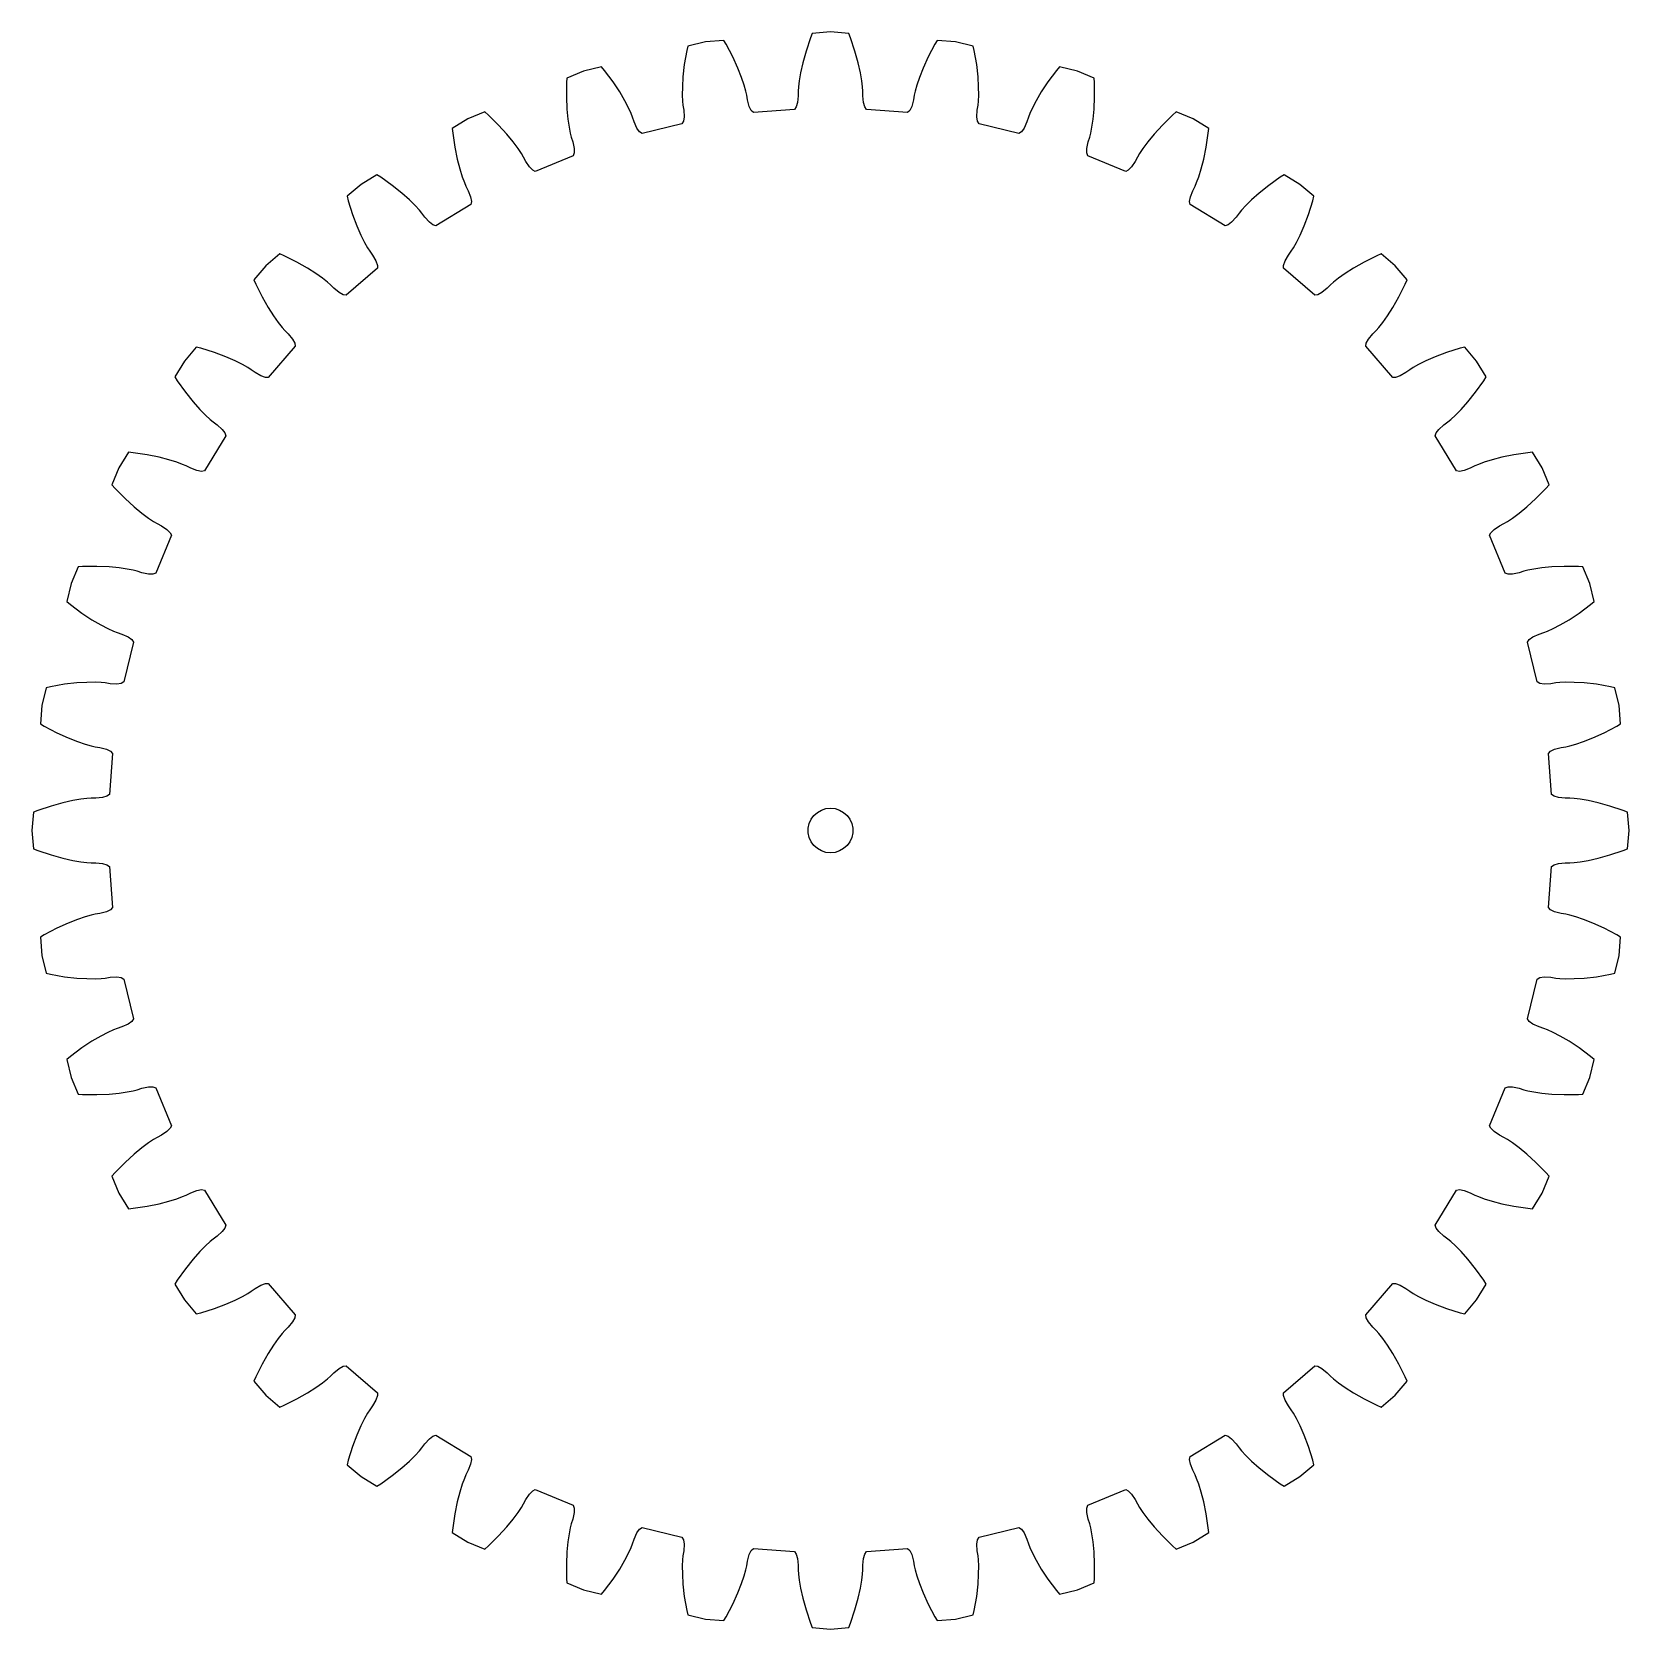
# Model space of a CAD drawing. Header units: metres. Extents: x -53 to 53, y -53 to 53.
import ezdxf

# ---------------------------------------------------------------- set-up
doc = ezdxf.new("R2010")
doc.units = ezdxf.units.M

msp = doc.modelspace()

# ---------------------------------------------------------------- linework, layer by layer
for p, q in [((0, 53.48), (-1.22, 53.38)), ((1.22, 53.38), (0, 53.48)), ((-9.56, 52.53), (-9.63, 52.23)), ((-8.37, 52.82), (-9.56, 52.53)), ((-7.14, 52.91), (-8.37, 52.82)), ((-6.98, 52.65), (-7.14, 52.91)), ((-6.54, 51.8), (-6.98, 52.65)), ((-1.34, 53.09), (-1.64, 52.19)), ((-1.22, 53.38), (-1.34, 53.09)), ((1.34, 53.09), (1.22, 53.38)), ((1.64, 52.19), (1.34, 53.09)), ((6.98, 52.65), (6.54, 51.8)), ((7.14, 52.91), (6.98, 52.65)), ((8.37, 52.82), (7.14, 52.91)), ((9.56, 52.53), (8.37, 52.82)), ((9.63, 52.23), (9.56, 52.53)), ((-9.63, 52.23), (-9.79, 51.29)), ((-6.2, 51.06), (-6.54, 51.8)), ((-1.86, 51.4), (-2.01, 50.74)), ((-1.64, 52.19), (-1.86, 51.4)), ((1.86, 51.4), (1.64, 52.19)), ((2.01, 50.74), (1.86, 51.4)), ((6.54, 51.8), (6.2, 51.06)), ((9.79, 51.29), (9.63, 52.23)), ((-17.66, 50.39), (-17.68, 50.08)), ((-16.53, 50.86), (-17.66, 50.39)), ((-15.33, 51.15), (-16.53, 50.86)), ((-15.13, 50.9), (-15.33, 51.15)), ((-14.56, 50.14), (-15.13, 50.9)), ((-9.88, 50.48), (-9.92, 49.8)), ((-9.79, 51.29), (-9.88, 50.48)), ((-5.95, 50.43), (-6.2, 51.06)), ((-5.78, 49.91), (-5.95, 50.43)), ((-2.01, 50.74), (-2.1, 50.2)), ((2.1, 50.2), (2.01, 50.74)), ((5.95, 50.43), (5.78, 49.91)), ((6.2, 51.06), (5.95, 50.43)), ((9.88, 50.48), (9.79, 51.29)), ((9.92, 49.8), (9.88, 50.48)), ((15.13, 50.9), (14.56, 50.14)), ((15.33, 51.15), (15.13, 50.9)), ((16.53, 50.86), (15.33, 51.15)), ((17.66, 50.39), (16.53, 50.86)), ((17.68, 50.08), (17.66, 50.39)), ((-17.68, 50.08), (-17.69, 49.13)), ((-14.11, 49.46), (-14.56, 50.14)), ((-13.77, 48.87), (-14.11, 49.46)), ((-9.92, 49.8), (-9.93, 49.25)), ((-9.93, 49.25), (-9.91, 48.84)), ((-5.67, 49.52), (-5.78, 49.91)), ((-5.61, 49.25), (-5.67, 49.52)), ((-5.55, 48.92), (-5.61, 49.25)), ((-2.16, 49.52), (-2.17, 49.19)), ((-2.15, 49.79), (-2.16, 49.52)), ((-2.1, 50.2), (-2.15, 49.79)), ((2.15, 49.79), (2.1, 50.2)), ((2.16, 49.52), (2.15, 49.79)), ((2.17, 49.19), (2.16, 49.52)), ((5.61, 49.25), (5.55, 48.92)), ((5.67, 49.52), (5.61, 49.25)), ((5.78, 49.91), (5.67, 49.52)), ((9.91, 48.84), (9.93, 49.25)), ((9.93, 49.25), (9.92, 49.8)), ((14.11, 49.46), (13.77, 48.87)), ((14.56, 50.14), (14.11, 49.46)), ((17.69, 49.13), (17.68, 50.08)), ((-17.69, 49.13), (-17.65, 48.31)), ((-17.65, 48.31), (-17.59, 47.63)), ((-13.52, 48.39), (-13.77, 48.87)), ((-13.35, 48.02), (-13.52, 48.39)), ((-9.91, 48.84), (-9.88, 48.57)), ((-9.88, 48.57), (-9.83, 48.24)), ((-9.83, 48.24), (-9.81, 47.8)), ((-5.44, 48.49), (-5.55, 48.92)), ((-5.31, 48.21), (-5.44, 48.49)), ((-5.16, 48.08), (-5.31, 48.21)), ((-2.42, 48.29), (-5.16, 48.08)), ((-2.3, 48.45), (-2.42, 48.29)), ((-2.21, 48.75), (-2.3, 48.45)), ((-2.17, 49.19), (-2.21, 48.75)), ((2.21, 48.75), (2.17, 49.19)), ((2.3, 48.45), (2.21, 48.75)), ((2.42, 48.29), (2.3, 48.45)), ((5.16, 48.08), (2.42, 48.29)), ((5.31, 48.21), (5.16, 48.08)), ((5.44, 48.49), (5.31, 48.21)), ((5.55, 48.92), (5.44, 48.49)), ((9.81, 47.8), (9.83, 48.24)), ((9.83, 48.24), (9.88, 48.57)), ((9.88, 48.57), (9.91, 48.84)), ((13.52, 48.39), (13.35, 48.02)), ((13.77, 48.87), (13.52, 48.39)), ((17.59, 47.63), (17.65, 48.31)), ((17.65, 48.31), (17.69, 49.13)), ((-24.28, 47.65), (-25.33, 47.01)), ((-23.14, 48.12), (-24.28, 47.65)), ((-22.91, 47.91), (-23.14, 48.12)), ((-22.23, 47.24), (-22.91, 47.91)), ((-21.68, 46.64), (-22.23, 47.24)), ((-17.59, 47.63), (-17.51, 47.09)), ((-17.51, 47.09), (-17.43, 46.69)), ((-13.25, 47.76), (-13.35, 48.02)), ((-13.14, 47.45), (-13.25, 47.76)), ((-12.96, 47.04), (-13.14, 47.45)), ((-9.95, 47.32), (-12.62, 46.68)), ((-9.85, 47.49), (-9.95, 47.32)), ((-9.81, 47.8), (-9.85, 47.49)), ((9.85, 47.49), (9.81, 47.8)), ((9.95, 47.32), (9.85, 47.49)), ((12.62, 46.68), (9.95, 47.32)), ((13.14, 47.45), (12.96, 47.04)), ((13.25, 47.76), (13.14, 47.45)), ((13.35, 48.02), (13.25, 47.76)), ((17.43, 46.69), (17.51, 47.09)), ((17.51, 47.09), (17.59, 47.63)), ((22.23, 47.24), (21.68, 46.64)), ((22.91, 47.91), (22.23, 47.24)), ((23.14, 48.12), (22.91, 47.91)), ((24.28, 47.65), (23.14, 48.12)), ((25.33, 47.01), (24.28, 47.65)), ((-25.33, 47.01), (-25.3, 46.69)), ((-25.3, 46.69), (-25.16, 45.75)), ((-21.24, 46.12), (-21.68, 46.64)), ((-20.92, 45.68), (-21.24, 46.12)), ((-17.43, 46.69), (-17.36, 46.43)), ((-17.36, 46.43), (-17.26, 46.11)), ((-17.26, 46.11), (-17.17, 45.68)), ((-12.78, 46.79), (-12.96, 47.04)), ((-12.62, 46.68), (-12.78, 46.79)), ((12.78, 46.79), (12.62, 46.68)), ((12.96, 47.04), (12.78, 46.79)), ((17.17, 45.68), (17.26, 46.11)), ((17.26, 46.11), (17.36, 46.43)), ((17.36, 46.43), (17.43, 46.69)), ((21.24, 46.12), (20.92, 45.68)), ((21.68, 46.64), (21.24, 46.12)), ((25.16, 45.75), (25.3, 46.69)), ((25.3, 46.69), (25.33, 47.01)), ((-25.16, 45.75), (-24.99, 44.95)), ((-24.99, 44.95), (-24.82, 44.3)), ((-20.69, 45.34), (-20.92, 45.68)), ((-20.55, 45.1), (-20.69, 45.34)), ((-20.4, 44.81), (-20.55, 45.1)), ((-17.23, 45.18), (-19.77, 44.13)), ((-17.16, 45.37), (-17.23, 45.18)), ((-17.17, 45.68), (-17.16, 45.37)), ((17.16, 45.37), (17.17, 45.68)), ((17.23, 45.18), (17.16, 45.37)), ((19.77, 44.13), (17.23, 45.18)), ((20.55, 45.1), (20.4, 44.81)), ((20.69, 45.34), (20.55, 45.1)), ((20.92, 45.68), (20.69, 45.34)), ((24.82, 44.3), (24.99, 44.95)), ((24.99, 44.95), (25.16, 45.75)), ((-30.38, 43.9), (-31.43, 43.26)), ((-30.12, 43.74), (-30.38, 43.9)), ((-24.82, 44.3), (-24.66, 43.78)), ((-20.16, 44.44), (-20.4, 44.81)), ((-19.94, 44.21), (-20.16, 44.44)), ((-19.77, 44.13), (-19.94, 44.21)), ((19.94, 44.21), (19.77, 44.13)), ((20.16, 44.44), (19.94, 44.21)), ((20.4, 44.81), (20.16, 44.44)), ((24.66, 43.78), (24.82, 44.3)), ((30.38, 43.9), (30.12, 43.74)), ((31.43, 43.26), (30.38, 43.9)), ((-31.43, 43.26), (-32.37, 42.47)), ((-29.35, 43.19), (-30.12, 43.74)), ((-28.71, 42.68), (-29.35, 43.19)), ((-24.66, 43.78), (-24.52, 43.39)), ((-24.52, 43.39), (-24.41, 43.14)), ((-24.41, 43.14), (-24.26, 42.84)), ((-24.26, 42.84), (-24.1, 42.43)), ((24.1, 42.43), (24.26, 42.84)), ((24.26, 42.84), (24.41, 43.14)), ((24.41, 43.14), (24.52, 43.39)), ((24.52, 43.39), (24.66, 43.78)), ((29.35, 43.19), (28.71, 42.68)), ((30.12, 43.74), (29.35, 43.19)), ((32.37, 42.47), (31.43, 43.26)), ((-32.37, 42.47), (-32.29, 42.16)), ((-32.29, 42.16), (-32, 41.26)), ((-28.2, 42.23), (-28.71, 42.68)), ((-27.81, 41.85), (-28.2, 42.23)), ((-27.53, 41.55), (-27.81, 41.85)), ((-24.08, 41.93), (-26.43, 40.49)), ((-24.1, 42.43), (-24.04, 42.12)), ((-24.04, 42.12), (-24.08, 41.93)), ((24.04, 42.12), (24.1, 42.43)), ((24.08, 41.93), (24.04, 42.12)), ((26.43, 40.49), (24.08, 41.93)), ((27.81, 41.85), (27.53, 41.55)), ((28.2, 42.23), (27.81, 41.85)), ((28.71, 42.68), (28.2, 42.23)), ((32, 41.26), (32.29, 42.16)), ((32.29, 42.16), (32.37, 42.47)), ((-32, 41.26), (-31.72, 40.49)), ((-27.36, 41.33), (-27.53, 41.55)), ((-27.16, 41.07), (-27.36, 41.33)), ((-26.86, 40.74), (-27.16, 41.07)), ((-26.62, 40.55), (-26.86, 40.74)), ((26.86, 40.74), (26.62, 40.55)), ((27.16, 41.07), (26.86, 40.74)), ((27.36, 41.33), (27.16, 41.07)), ((27.53, 41.55), (27.36, 41.33)), ((31.72, 40.49), (32, 41.26)), ((-31.72, 40.49), (-31.45, 39.87)), ((-31.45, 39.87), (-31.21, 39.38)), ((-26.43, 40.49), (-26.62, 40.55)), ((26.62, 40.55), (26.43, 40.49)), ((31.21, 39.38), (31.45, 39.87)), ((31.45, 39.87), (31.72, 40.49)), ((-36.88, 38.61), (-37.81, 37.81)), ((-36.59, 38.49), (-36.88, 38.61)), ((-31.21, 39.38), (-31, 39.02)), ((-31, 39.02), (-30.86, 38.79)), ((-30.86, 38.79), (-30.66, 38.52)), ((-30.66, 38.52), (-30.44, 38.14)), ((30.44, 38.14), (30.66, 38.52)), ((30.66, 38.52), (30.86, 38.79)), ((30.86, 38.79), (31, 39.02)), ((31, 39.02), (31.21, 39.38)), ((36.88, 38.61), (36.59, 38.49)), ((37.81, 37.81), (36.88, 38.61)), ((-37.81, 37.81), (-38.61, 36.88)), ((-35.74, 38.06), (-36.59, 38.49)), ((-35.03, 37.66), (-35.74, 38.06)), ((-34.46, 37.3), (-35.03, 37.66)), ((-30.34, 37.65), (-32.44, 35.86)), ((-30.44, 38.14), (-30.34, 37.84)), ((-30.34, 37.84), (-30.34, 37.65)), ((30.34, 37.84), (30.44, 38.14)), ((30.34, 37.65), (30.34, 37.84)), ((32.44, 35.86), (30.34, 37.65)), ((35.03, 37.66), (34.46, 37.3)), ((35.74, 38.06), (35.03, 37.66)), ((36.59, 38.49), (35.74, 38.06)), ((38.61, 36.88), (37.81, 37.81)), ((-38.61, 36.88), (-38.49, 36.59)), ((-38.49, 36.59), (-38.06, 35.74)), ((-34.01, 36.98), (-34.46, 37.3)), ((-33.69, 36.73), (-34.01, 36.98)), ((-33.49, 36.55), (-33.69, 36.73)), ((-33.25, 36.31), (-33.49, 36.55)), ((33.49, 36.55), (33.25, 36.31)), ((33.69, 36.73), (33.49, 36.55)), ((34.01, 36.98), (33.69, 36.73)), ((34.46, 37.3), (34.01, 36.98)), ((38.06, 35.74), (38.49, 36.59)), ((38.49, 36.59), (38.61, 36.88)), ((-38.06, 35.74), (-37.66, 35.03)), ((-32.91, 36.03), (-33.25, 36.31)), ((-32.63, 35.88), (-32.91, 36.03)), ((-32.44, 35.86), (-32.63, 35.88)), ((32.63, 35.88), (32.44, 35.86)), ((32.91, 36.03), (32.63, 35.88)), ((33.25, 36.31), (32.91, 36.03)), ((37.66, 35.03), (38.06, 35.74)), ((-37.66, 35.03), (-37.3, 34.46)), ((-37.3, 34.46), (-36.98, 34.01)), ((36.98, 34.01), (37.3, 34.46)), ((37.3, 34.46), (37.66, 35.03)), ((-36.98, 34.01), (-36.73, 33.69)), ((-36.73, 33.69), (-36.55, 33.49)), ((-36.55, 33.49), (-36.31, 33.25)), ((-36.31, 33.25), (-36.03, 32.91)), ((36.03, 32.91), (36.31, 33.25)), ((36.31, 33.25), (36.55, 33.49)), ((36.55, 33.49), (36.73, 33.69)), ((36.73, 33.69), (36.98, 34.01)), ((-42.47, 32.37), (-43.26, 31.43)), ((-42.16, 32.29), (-42.47, 32.37)), ((-41.26, 32), (-42.16, 32.29)), ((-35.86, 32.44), (-37.65, 30.34)), ((-36.03, 32.91), (-35.88, 32.63)), ((-35.88, 32.63), (-35.86, 32.44)), ((35.86, 32.44), (35.88, 32.63)), ((37.65, 30.34), (35.86, 32.44)), ((35.88, 32.63), (36.03, 32.91)), ((42.16, 32.29), (41.26, 32)), ((42.47, 32.37), (42.16, 32.29)), ((43.26, 31.43), (42.47, 32.37)), ((-43.26, 31.43), (-43.9, 30.38)), ((-40.49, 31.72), (-41.26, 32)), ((-39.87, 31.45), (-40.49, 31.72)), ((-39.38, 31.21), (-39.87, 31.45)), ((-39.02, 31), (-39.38, 31.21)), ((39.38, 31.21), (39.02, 31)), ((39.87, 31.45), (39.38, 31.21)), ((40.49, 31.72), (39.87, 31.45)), ((41.26, 32), (40.49, 31.72)), ((43.9, 30.38), (43.26, 31.43)), ((-43.9, 30.38), (-43.74, 30.12)), ((-43.74, 30.12), (-43.19, 29.35)), ((-38.79, 30.86), (-39.02, 31)), ((-38.52, 30.66), (-38.79, 30.86)), ((-38.14, 30.44), (-38.52, 30.66)), ((-37.84, 30.34), (-38.14, 30.44)), ((-37.65, 30.34), (-37.84, 30.34)), ((37.84, 30.34), (37.65, 30.34)), ((38.14, 30.44), (37.84, 30.34)), ((38.52, 30.66), (38.14, 30.44)), ((38.79, 30.86), (38.52, 30.66)), ((39.02, 31), (38.79, 30.86)), ((43.19, 29.35), (43.74, 30.12)), ((43.74, 30.12), (43.9, 30.38)), ((-43.19, 29.35), (-42.68, 28.71)), ((42.68, 28.71), (43.19, 29.35)), ((-42.68, 28.71), (-42.23, 28.2)), ((-42.23, 28.2), (-41.85, 27.81)), ((-41.85, 27.81), (-41.55, 27.53)), ((41.55, 27.53), (41.85, 27.81)), ((41.85, 27.81), (42.23, 28.2)), ((42.23, 28.2), (42.68, 28.71)), ((-41.55, 27.53), (-41.33, 27.36)), ((-41.33, 27.36), (-41.07, 27.16)), ((-41.07, 27.16), (-40.74, 26.86)), ((-40.74, 26.86), (-40.55, 26.62)), ((40.55, 26.62), (40.74, 26.86)), ((40.74, 26.86), (41.07, 27.16)), ((41.07, 27.16), (41.33, 27.36)), ((41.33, 27.36), (41.55, 27.53)), ((-40.49, 26.43), (-41.93, 24.08)), ((-40.55, 26.62), (-40.49, 26.43)), ((40.49, 26.43), (40.55, 26.62)), ((41.93, 24.08), (40.49, 26.43)), ((-47.01, 25.33), (-47.65, 24.28)), ((-46.69, 25.3), (-47.01, 25.33)), ((-45.75, 25.16), (-46.69, 25.3)), ((-44.95, 24.99), (-45.75, 25.16)), ((-44.3, 24.82), (-44.95, 24.99)), ((-43.78, 24.66), (-44.3, 24.82)), ((-43.39, 24.52), (-43.78, 24.66)), ((43.78, 24.66), (43.39, 24.52)), ((44.3, 24.82), (43.78, 24.66)), ((44.95, 24.99), (44.3, 24.82)), ((45.75, 25.16), (44.95, 24.99)), ((46.69, 25.3), (45.75, 25.16)), ((47.01, 25.33), (46.69, 25.3)), ((47.65, 24.28), (47.01, 25.33)), ((-47.65, 24.28), (-48.12, 23.14)), ((-43.14, 24.41), (-43.39, 24.52)), ((-42.84, 24.26), (-43.14, 24.41)), ((-42.43, 24.1), (-42.84, 24.26)), ((-42.12, 24.04), (-42.43, 24.1)), ((-41.93, 24.08), (-42.12, 24.04)), ((42.12, 24.04), (41.93, 24.08)), ((42.43, 24.1), (42.12, 24.04)), ((42.84, 24.26), (42.43, 24.1)), ((43.14, 24.41), (42.84, 24.26)), ((43.39, 24.52), (43.14, 24.41)), ((48.12, 23.14), (47.65, 24.28)), ((-48.12, 23.14), (-47.91, 22.91)), ((-47.91, 22.91), (-47.24, 22.23)), ((47.24, 22.23), (47.91, 22.91)), ((47.91, 22.91), (48.12, 23.14)), ((-47.24, 22.23), (-46.64, 21.68)), ((-46.64, 21.68), (-46.12, 21.24)), ((46.12, 21.24), (46.64, 21.68)), ((46.64, 21.68), (47.24, 22.23)), ((-46.12, 21.24), (-45.68, 20.92)), ((-45.68, 20.92), (-45.34, 20.69)), ((-45.34, 20.69), (-45.1, 20.55)), ((-45.1, 20.55), (-44.81, 20.4)), ((-44.81, 20.4), (-44.44, 20.16)), ((44.44, 20.16), (44.81, 20.4)), ((44.81, 20.4), (45.1, 20.55)), ((45.1, 20.55), (45.34, 20.69)), ((45.34, 20.69), (45.68, 20.92)), ((45.68, 20.92), (46.12, 21.24)), ((-44.13, 19.77), (-45.18, 17.23)), ((-44.44, 20.16), (-44.21, 19.94)), ((-44.21, 19.94), (-44.13, 19.77)), ((44.13, 19.77), (44.21, 19.94)), ((45.18, 17.23), (44.13, 19.77)), ((44.21, 19.94), (44.44, 20.16)), ((-50.39, 17.66), (-50.86, 16.53)), ((-50.08, 17.68), (-50.39, 17.66)), ((-49.13, 17.69), (-50.08, 17.68)), ((-48.31, 17.65), (-49.13, 17.69)), ((-47.63, 17.59), (-48.31, 17.65)), ((-47.09, 17.51), (-47.63, 17.59)), ((-46.69, 17.43), (-47.09, 17.51)), ((-46.43, 17.36), (-46.69, 17.43)), ((-46.11, 17.26), (-46.43, 17.36)), ((-45.68, 17.17), (-46.11, 17.26)), ((-45.37, 17.16), (-45.68, 17.17)), ((-45.18, 17.23), (-45.37, 17.16)), ((45.37, 17.16), (45.18, 17.23)), ((45.68, 17.17), (45.37, 17.16)), ((46.11, 17.26), (45.68, 17.17)), ((46.43, 17.36), (46.11, 17.26)), ((46.69, 17.43), (46.43, 17.36)), ((47.09, 17.51), (46.69, 17.43)), ((47.63, 17.59), (47.09, 17.51)), ((48.31, 17.65), (47.63, 17.59)), ((49.13, 17.69), (48.31, 17.65)), ((50.08, 17.68), (49.13, 17.69)), ((50.39, 17.66), (50.08, 17.68)), ((50.86, 16.53), (50.39, 17.66)), ((-50.86, 16.53), (-51.15, 15.33)), ((51.15, 15.33), (50.86, 16.53)), ((-51.15, 15.33), (-50.9, 15.13)), ((-50.9, 15.13), (-50.14, 14.56)), ((50.14, 14.56), (50.9, 15.13)), ((50.9, 15.13), (51.15, 15.33)), ((-50.14, 14.56), (-49.46, 14.11)), ((-49.46, 14.11), (-48.87, 13.77)), ((48.87, 13.77), (49.46, 14.11)), ((49.46, 14.11), (50.14, 14.56)), ((-48.87, 13.77), (-48.39, 13.52)), ((-48.39, 13.52), (-48.02, 13.35)), ((-48.02, 13.35), (-47.76, 13.25)), ((-47.76, 13.25), (-47.45, 13.14)), ((-47.45, 13.14), (-47.04, 12.96)), ((-47.04, 12.96), (-46.79, 12.78)), ((46.79, 12.78), (47.04, 12.96)), ((47.04, 12.96), (47.45, 13.14)), ((47.45, 13.14), (47.76, 13.25)), ((47.76, 13.25), (48.02, 13.35)), ((48.02, 13.35), (48.39, 13.52)), ((48.39, 13.52), (48.87, 13.77)), ((-46.68, 12.62), (-47.32, 9.95)), ((-46.79, 12.78), (-46.68, 12.62)), ((46.68, 12.62), (46.79, 12.78)), ((47.32, 9.95), (46.68, 12.62)), ((-52.23, 9.63), (-52.53, 9.56)), ((-51.29, 9.79), (-52.23, 9.63)), ((-50.48, 9.88), (-51.29, 9.79)), ((-49.8, 9.92), (-50.48, 9.88)), ((-49.25, 9.93), (-49.8, 9.92)), ((-48.84, 9.91), (-49.25, 9.93)), ((-48.57, 9.88), (-48.84, 9.91)), ((-48.24, 9.83), (-48.57, 9.88)), ((-47.8, 9.81), (-48.24, 9.83)), ((-47.49, 9.85), (-47.8, 9.81)), ((-47.32, 9.95), (-47.49, 9.85)), ((47.49, 9.85), (47.32, 9.95)), ((47.8, 9.81), (47.49, 9.85)), ((48.24, 9.83), (47.8, 9.81)), ((48.57, 9.88), (48.24, 9.83)), ((48.84, 9.91), (48.57, 9.88)), ((49.25, 9.93), (48.84, 9.91)), ((49.8, 9.92), (49.25, 9.93)), ((50.48, 9.88), (49.8, 9.92)), ((51.29, 9.79), (50.48, 9.88)), ((52.23, 9.63), (51.29, 9.79)), ((52.53, 9.56), (52.23, 9.63)), ((-52.53, 9.56), (-52.82, 8.37)), ((52.82, 8.37), (52.53, 9.56)), ((-52.82, 8.37), (-52.91, 7.14)), ((52.91, 7.14), (52.82, 8.37)), ((-52.91, 7.14), (-52.65, 6.98)), ((-52.65, 6.98), (-51.8, 6.54)), ((-51.8, 6.54), (-51.06, 6.2)), ((51.06, 6.2), (51.8, 6.54)), ((51.8, 6.54), (52.65, 6.98)), ((52.65, 6.98), (52.91, 7.14)), ((-51.06, 6.2), (-50.43, 5.95)), ((-50.43, 5.95), (-49.91, 5.78)), ((-49.91, 5.78), (-49.52, 5.67)), ((-49.52, 5.67), (-49.25, 5.61)), ((-49.25, 5.61), (-48.92, 5.55)), ((-48.92, 5.55), (-48.49, 5.44)), ((-48.49, 5.44), (-48.21, 5.31)), ((48.21, 5.31), (48.49, 5.44)), ((48.49, 5.44), (48.92, 5.55)), ((48.92, 5.55), (49.25, 5.61)), ((49.25, 5.61), (49.52, 5.67)), ((49.52, 5.67), (49.91, 5.78)), ((49.91, 5.78), (50.43, 5.95)), ((50.43, 5.95), (51.06, 6.2)), ((-48.08, 5.16), (-48.29, 2.42)), ((-48.21, 5.31), (-48.08, 5.16)), ((48.08, 5.16), (48.21, 5.31)), ((48.29, 2.42), (48.08, 5.16)), ((-49.79, 2.15), (-50.2, 2.1)), ((-49.52, 2.16), (-49.79, 2.15)), ((-49.19, 2.17), (-49.52, 2.16)), ((-48.75, 2.21), (-49.19, 2.17)), ((-48.45, 2.3), (-48.75, 2.21)), ((-48.29, 2.42), (-48.45, 2.3)), ((48.45, 2.3), (48.29, 2.42)), ((48.75, 2.21), (48.45, 2.3)), ((49.19, 2.17), (48.75, 2.21)), ((49.52, 2.16), (49.19, 2.17)), ((49.79, 2.15), (49.52, 2.16)), ((50.2, 2.1), (49.79, 2.15)), ((-53.38, 1.22), (-53.48, 0)), ((-53.09, 1.34), (-53.38, 1.22)), ((-52.19, 1.64), (-53.09, 1.34)), ((-51.4, 1.86), (-52.19, 1.64)), ((-50.74, 2.01), (-51.4, 1.86)), ((-50.2, 2.1), (-50.74, 2.01)), ((-1.11, 1), (-0.88, 1.21)), ((-0.88, 1.21), (-0.61, 1.37)), ((-0.61, 1.37), (-0.31, 1.47)), ((-0.31, 1.47), (0, 1.5)), ((0, 1.5), (0.31, 1.47)), ((0.31, 1.47), (0.61, 1.37)), ((0.61, 1.37), (0.88, 1.21)), ((0.88, 1.21), (1.11, 1)), ((50.74, 2.01), (50.2, 2.1)), ((51.4, 1.86), (50.74, 2.01)), ((52.19, 1.64), (51.4, 1.86)), ((53.09, 1.34), (52.19, 1.64)), ((53.38, 1.22), (53.09, 1.34)), ((53.48, 0), (53.38, 1.22)), ((-1.49, 0.16), (-1.43, 0.46)), ((-1.49, -0.16), (-1.49, 0.16)), ((-1.43, 0.46), (-1.3, 0.75)), ((-1.3, 0.75), (-1.11, 1)), ((1.11, 1), (1.3, 0.75)), ((1.3, 0.75), (1.43, 0.46)), ((1.43, 0.46), (1.49, 0.16)), ((1.49, 0.16), (1.49, -0.16)), ((53.38, -1.22), (53.48, 0)), ((-53.48, 0), (-53.38, -1.22)), ((-1.43, -0.46), (-1.49, -0.16)), ((-1.3, -0.75), (-1.43, -0.46)), ((-1.11, -1), (-1.3, -0.75)), ((-0.88, -1.21), (-1.11, -1)), ((1.11, -1), (0.88, -1.21)), ((1.3, -0.75), (1.11, -1)), ((1.43, -0.46), (1.3, -0.75)), ((1.49, -0.16), (1.43, -0.46)), ((-53.38, -1.22), (-53.09, -1.34)), ((-53.09, -1.34), (-52.19, -1.64)), ((-52.19, -1.64), (-51.4, -1.86)), ((-51.4, -1.86), (-50.74, -2.01)), ((-50.74, -2.01), (-50.2, -2.1)), ((-50.2, -2.1), (-49.79, -2.15)), ((-0.61, -1.37), (-0.88, -1.21)), ((-0.31, -1.47), (-0.61, -1.37)), ((0, -1.5), (-0.31, -1.47)), ((0.31, -1.47), (0, -1.5)), ((0.61, -1.37), (0.31, -1.47)), ((0.88, -1.21), (0.61, -1.37)), ((49.79, -2.15), (50.2, -2.1)), ((50.2, -2.1), (50.74, -2.01)), ((50.74, -2.01), (51.4, -1.86)), ((51.4, -1.86), (52.19, -1.64)), ((52.19, -1.64), (53.09, -1.34)), ((53.09, -1.34), (53.38, -1.22)), ((-49.79, -2.15), (-49.52, -2.16)), ((-49.52, -2.16), (-49.19, -2.17)), ((-49.19, -2.17), (-48.75, -2.21)), ((-48.75, -2.21), (-48.45, -2.3)), ((-48.45, -2.3), (-48.29, -2.42)), ((-48.29, -2.42), (-48.08, -5.16)), ((48.08, -5.16), (48.29, -2.42)), ((48.29, -2.42), (48.45, -2.3)), ((48.45, -2.3), (48.75, -2.21)), ((48.75, -2.21), (49.19, -2.17)), ((49.19, -2.17), (49.52, -2.16)), ((49.52, -2.16), (49.79, -2.15)), ((-48.21, -5.31), (-48.49, -5.44)), ((-48.08, -5.16), (-48.21, -5.31)), ((48.21, -5.31), (48.08, -5.16)), ((48.49, -5.44), (48.21, -5.31)), ((-51.06, -6.2), (-51.8, -6.54)), ((-50.43, -5.95), (-51.06, -6.2)), ((-49.91, -5.78), (-50.43, -5.95)), ((-49.52, -5.67), (-49.91, -5.78)), ((-49.25, -5.61), (-49.52, -5.67)), ((-48.92, -5.55), (-49.25, -5.61)), ((-48.49, -5.44), (-48.92, -5.55)), ((48.92, -5.55), (48.49, -5.44)), ((49.25, -5.61), (48.92, -5.55)), ((49.52, -5.67), (49.25, -5.61)), ((49.91, -5.78), (49.52, -5.67)), ((50.43, -5.95), (49.91, -5.78)), ((51.06, -6.2), (50.43, -5.95)), ((51.8, -6.54), (51.06, -6.2)), ((-52.65, -6.98), (-52.91, -7.14)), ((-52.91, -7.14), (-52.82, -8.37)), ((-51.8, -6.54), (-52.65, -6.98)), ((52.65, -6.98), (51.8, -6.54)), ((52.91, -7.14), (52.65, -6.98)), ((52.82, -8.37), (52.91, -7.14)), ((-52.82, -8.37), (-52.53, -9.56)), ((52.53, -9.56), (52.82, -8.37)), ((-52.53, -9.56), (-52.23, -9.63)), ((52.23, -9.63), (52.53, -9.56)), ((-52.23, -9.63), (-51.29, -9.79)), ((-51.29, -9.79), (-50.48, -9.88)), ((-50.48, -9.88), (-49.8, -9.92)), ((-49.8, -9.92), (-49.25, -9.93)), ((-49.25, -9.93), (-48.84, -9.91)), ((-48.84, -9.91), (-48.57, -9.88)), ((-48.57, -9.88), (-48.24, -9.83)), ((-48.24, -9.83), (-47.8, -9.81)), ((-47.8, -9.81), (-47.49, -9.85)), ((-47.49, -9.85), (-47.32, -9.95)), ((-47.32, -9.95), (-46.68, -12.62)), ((46.68, -12.62), (47.32, -9.95)), ((47.32, -9.95), (47.49, -9.85)), ((47.49, -9.85), (47.8, -9.81)), ((47.8, -9.81), (48.24, -9.83)), ((48.24, -9.83), (48.57, -9.88)), ((48.57, -9.88), (48.84, -9.91)), ((48.84, -9.91), (49.25, -9.93)), ((49.25, -9.93), (49.8, -9.92)), ((49.8, -9.92), (50.48, -9.88)), ((50.48, -9.88), (51.29, -9.79)), ((51.29, -9.79), (52.23, -9.63)), ((-46.79, -12.78), (-47.04, -12.96)), ((-46.68, -12.62), (-46.79, -12.78)), ((46.79, -12.78), (46.68, -12.62)), ((47.04, -12.96), (46.79, -12.78)), ((-48.87, -13.77), (-49.46, -14.11)), ((-48.39, -13.52), (-48.87, -13.77)), ((-48.02, -13.35), (-48.39, -13.52)), ((-47.76, -13.25), (-48.02, -13.35)), ((-47.45, -13.14), (-47.76, -13.25)), ((-47.04, -12.96), (-47.45, -13.14)), ((47.45, -13.14), (47.04, -12.96)), ((47.76, -13.25), (47.45, -13.14)), ((48.02, -13.35), (47.76, -13.25)), ((48.39, -13.52), (48.02, -13.35)), ((48.87, -13.77), (48.39, -13.52)), ((49.46, -14.11), (48.87, -13.77)), ((-50.14, -14.56), (-50.9, -15.13)), ((-49.46, -14.11), (-50.14, -14.56)), ((50.14, -14.56), (49.46, -14.11)), ((50.9, -15.13), (50.14, -14.56)), ((-50.9, -15.13), (-51.15, -15.33)), ((-51.15, -15.33), (-50.86, -16.53)), ((50.86, -16.53), (51.15, -15.33)), ((51.15, -15.33), (50.9, -15.13)), ((-50.86, -16.53), (-50.39, -17.66)), ((50.39, -17.66), (50.86, -16.53)), ((-50.39, -17.66), (-50.08, -17.68)), ((-50.08, -17.68), (-49.13, -17.69)), ((-49.13, -17.69), (-48.31, -17.65)), ((-48.31, -17.65), (-47.63, -17.59)), ((-47.63, -17.59), (-47.09, -17.51)), ((-47.09, -17.51), (-46.69, -17.43)), ((-46.69, -17.43), (-46.43, -17.36)), ((-46.43, -17.36), (-46.11, -17.26)), ((-46.11, -17.26), (-45.68, -17.17)), ((-45.68, -17.17), (-45.37, -17.16)), ((-45.37, -17.16), (-45.18, -17.23)), ((-45.18, -17.23), (-44.13, -19.77)), ((44.13, -19.77), (45.18, -17.23)), ((45.18, -17.23), (45.37, -17.16)), ((45.37, -17.16), (45.68, -17.17)), ((45.68, -17.17), (46.11, -17.26)), ((46.11, -17.26), (46.43, -17.36)), ((46.43, -17.36), (46.69, -17.43)), ((46.69, -17.43), (47.09, -17.51)), ((47.09, -17.51), (47.63, -17.59)), ((47.63, -17.59), (48.31, -17.65)), ((48.31, -17.65), (49.13, -17.69)), ((49.13, -17.69), (50.08, -17.68)), ((50.08, -17.68), (50.39, -17.66)), ((-44.44, -20.16), (-44.81, -20.4)), ((-44.21, -19.94), (-44.44, -20.16)), ((-44.13, -19.77), (-44.21, -19.94)), ((44.21, -19.94), (44.13, -19.77)), ((44.44, -20.16), (44.21, -19.94)), ((44.81, -20.4), (44.44, -20.16)), ((-46.12, -21.24), (-46.64, -21.68)), ((-45.68, -20.92), (-46.12, -21.24)), ((-45.34, -20.69), (-45.68, -20.92)), ((-45.1, -20.55), (-45.34, -20.69)), ((-44.81, -20.4), (-45.1, -20.55)), ((45.1, -20.55), (44.81, -20.4)), ((45.34, -20.69), (45.1, -20.55)), ((45.68, -20.92), (45.34, -20.69)), ((46.12, -21.24), (45.68, -20.92)), ((46.64, -21.68), (46.12, -21.24)), ((-47.24, -22.23), (-47.91, -22.91)), ((-46.64, -21.68), (-47.24, -22.23)), ((47.24, -22.23), (46.64, -21.68)), ((47.91, -22.91), (47.24, -22.23)), ((-47.91, -22.91), (-48.12, -23.14)), ((-48.12, -23.14), (-47.65, -24.28)), ((47.65, -24.28), (48.12, -23.14)), ((48.12, -23.14), (47.91, -22.91)), ((-47.65, -24.28), (-47.01, -25.33)), ((-43.78, -24.66), (-43.39, -24.52)), ((-43.39, -24.52), (-43.14, -24.41)), ((-43.14, -24.41), (-42.84, -24.26)), ((-42.84, -24.26), (-42.43, -24.1)), ((-42.43, -24.1), (-42.12, -24.04)), ((-42.12, -24.04), (-41.93, -24.08)), ((-41.93, -24.08), (-40.49, -26.43)), ((40.49, -26.43), (41.93, -24.08)), ((41.93, -24.08), (42.12, -24.04)), ((42.12, -24.04), (42.43, -24.1)), ((42.43, -24.1), (42.84, -24.26)), ((42.84, -24.26), (43.14, -24.41)), ((43.14, -24.41), (43.39, -24.52)), ((43.39, -24.52), (43.78, -24.66)), ((47.01, -25.33), (47.65, -24.28)), ((-47.01, -25.33), (-46.69, -25.3)), ((-46.69, -25.3), (-45.75, -25.16)), ((-45.75, -25.16), (-44.95, -24.99)), ((-44.95, -24.99), (-44.3, -24.82)), ((-44.3, -24.82), (-43.78, -24.66)), ((43.78, -24.66), (44.3, -24.82)), ((44.3, -24.82), (44.95, -24.99)), ((44.95, -24.99), (45.75, -25.16)), ((45.75, -25.16), (46.69, -25.3)), ((46.69, -25.3), (47.01, -25.33)), ((-40.55, -26.62), (-40.74, -26.86)), ((-40.49, -26.43), (-40.55, -26.62)), ((40.55, -26.62), (40.49, -26.43)), ((40.74, -26.86), (40.55, -26.62)), ((-41.55, -27.53), (-41.85, -27.81)), ((-41.33, -27.36), (-41.55, -27.53)), ((-41.07, -27.16), (-41.33, -27.36)), ((-40.74, -26.86), (-41.07, -27.16)), ((41.07, -27.16), (40.74, -26.86)), ((41.33, -27.36), (41.07, -27.16)), ((41.55, -27.53), (41.33, -27.36)), ((41.85, -27.81), (41.55, -27.53)), ((-42.68, -28.71), (-43.19, -29.35)), ((-42.23, -28.2), (-42.68, -28.71)), ((-41.85, -27.81), (-42.23, -28.2)), ((42.23, -28.2), (41.85, -27.81)), ((42.68, -28.71), (42.23, -28.2)), ((43.19, -29.35), (42.68, -28.71)), ((-43.19, -29.35), (-43.74, -30.12)), ((43.74, -30.12), (43.19, -29.35)), ((-43.74, -30.12), (-43.9, -30.38)), ((-43.9, -30.38), (-43.26, -31.43)), ((-39.38, -31.21), (-39.02, -31)), ((-39.02, -31), (-38.79, -30.86)), ((-38.79, -30.86), (-38.52, -30.66)), ((-38.52, -30.66), (-38.14, -30.44)), ((-38.14, -30.44), (-37.84, -30.34)), ((-37.84, -30.34), (-37.65, -30.34)), ((-37.65, -30.34), (-35.86, -32.44)), ((35.86, -32.44), (37.65, -30.34)), ((37.65, -30.34), (37.84, -30.34)), ((37.84, -30.34), (38.14, -30.44)), ((38.14, -30.44), (38.52, -30.66)), ((38.52, -30.66), (38.79, -30.86)), ((38.79, -30.86), (39.02, -31)), ((39.02, -31), (39.38, -31.21)), ((43.26, -31.43), (43.9, -30.38)), ((43.9, -30.38), (43.74, -30.12)), ((-43.26, -31.43), (-42.47, -32.37)), ((-42.16, -32.29), (-41.26, -32)), ((-41.26, -32), (-40.49, -31.72)), ((-40.49, -31.72), (-39.87, -31.45)), ((-39.87, -31.45), (-39.38, -31.21)), ((39.38, -31.21), (39.87, -31.45)), ((39.87, -31.45), (40.49, -31.72)), ((40.49, -31.72), (41.26, -32)), ((41.26, -32), (42.16, -32.29)), ((42.47, -32.37), (43.26, -31.43)), ((-42.47, -32.37), (-42.16, -32.29)), ((-36.03, -32.91), (-36.31, -33.25)), ((-35.88, -32.63), (-36.03, -32.91)), ((-35.86, -32.44), (-35.88, -32.63)), ((35.88, -32.63), (35.86, -32.44)), ((36.03, -32.91), (35.88, -32.63)), ((36.31, -33.25), (36.03, -32.91)), ((42.16, -32.29), (42.47, -32.37)), ((-36.98, -34.01), (-37.3, -34.46)), ((-36.73, -33.69), (-36.98, -34.01)), ((-36.55, -33.49), (-36.73, -33.69)), ((-36.31, -33.25), (-36.55, -33.49)), ((36.55, -33.49), (36.31, -33.25)), ((36.73, -33.69), (36.55, -33.49)), ((36.98, -34.01), (36.73, -33.69)), ((37.3, -34.46), (36.98, -34.01)), ((-37.66, -35.03), (-38.06, -35.74)), ((-37.3, -34.46), (-37.66, -35.03)), ((37.66, -35.03), (37.3, -34.46)), ((38.06, -35.74), (37.66, -35.03)), ((-38.06, -35.74), (-38.49, -36.59)), ((-33.49, -36.55), (-33.25, -36.31)), ((-33.25, -36.31), (-32.91, -36.03)), ((-32.91, -36.03), (-32.63, -35.88)), ((-32.63, -35.88), (-32.44, -35.86)), ((-32.44, -35.86), (-30.34, -37.65)), ((30.34, -37.65), (32.44, -35.86)), ((32.44, -35.86), (32.63, -35.88)), ((32.63, -35.88), (32.91, -36.03)), ((32.91, -36.03), (33.25, -36.31)), ((33.25, -36.31), (33.49, -36.55)), ((38.49, -36.59), (38.06, -35.74)), ((-38.49, -36.59), (-38.61, -36.88)), ((-38.61, -36.88), (-37.81, -37.81)), ((-35.03, -37.66), (-34.46, -37.3)), ((-34.46, -37.3), (-34.01, -36.98)), ((-34.01, -36.98), (-33.69, -36.73)), ((-33.69, -36.73), (-33.49, -36.55)), ((33.49, -36.55), (33.69, -36.73)), ((33.69, -36.73), (34.01, -36.98)), ((34.01, -36.98), (34.46, -37.3)), ((34.46, -37.3), (35.03, -37.66)), ((37.81, -37.81), (38.61, -36.88)), ((38.61, -36.88), (38.49, -36.59)), ((-37.81, -37.81), (-36.88, -38.61)), ((-36.88, -38.61), (-36.59, -38.49)), ((-36.59, -38.49), (-35.74, -38.06)), ((-35.74, -38.06), (-35.03, -37.66)), ((-30.44, -38.14), (-30.66, -38.52)), ((-30.34, -37.84), (-30.44, -38.14)), ((-30.34, -37.65), (-30.34, -37.84)), ((30.34, -37.84), (30.34, -37.65)), ((30.44, -38.14), (30.34, -37.84)), ((30.66, -38.52), (30.44, -38.14)), ((35.03, -37.66), (35.74, -38.06)), ((35.74, -38.06), (36.59, -38.49)), ((36.59, -38.49), (36.88, -38.61)), ((36.88, -38.61), (37.81, -37.81)), ((-31.21, -39.38), (-31.45, -39.87)), ((-31, -39.02), (-31.21, -39.38)), ((-30.86, -38.79), (-31, -39.02)), ((-30.66, -38.52), (-30.86, -38.79)), ((30.86, -38.79), (30.66, -38.52)), ((31, -39.02), (30.86, -38.79)), ((31.21, -39.38), (31, -39.02)), ((31.45, -39.87), (31.21, -39.38)), ((-31.72, -40.49), (-32, -41.26)), ((-31.45, -39.87), (-31.72, -40.49)), ((-26.86, -40.74), (-26.62, -40.55)), ((-26.62, -40.55), (-26.43, -40.49)), ((-26.43, -40.49), (-24.08, -41.93)), ((24.08, -41.93), (26.43, -40.49)), ((26.43, -40.49), (26.62, -40.55)), ((26.62, -40.55), (26.86, -40.74)), ((31.72, -40.49), (31.45, -39.87)), ((32, -41.26), (31.72, -40.49)), ((-32, -41.26), (-32.29, -42.16)), ((-27.81, -41.85), (-27.53, -41.55)), ((-27.53, -41.55), (-27.36, -41.33)), ((-27.36, -41.33), (-27.16, -41.07)), ((-27.16, -41.07), (-26.86, -40.74)), ((26.86, -40.74), (27.16, -41.07)), ((27.16, -41.07), (27.36, -41.33)), ((27.36, -41.33), (27.53, -41.55)), ((27.53, -41.55), (27.81, -41.85)), ((32.29, -42.16), (32, -41.26)), ((-32.29, -42.16), (-32.37, -42.47)), ((-32.37, -42.47), (-31.43, -43.26)), ((-29.35, -43.19), (-28.71, -42.68)), ((-28.71, -42.68), (-28.2, -42.23)), ((-28.2, -42.23), (-27.81, -41.85)), ((-24.1, -42.43), (-24.26, -42.84)), ((-24.04, -42.12), (-24.1, -42.43)), ((-24.08, -41.93), (-24.04, -42.12)), ((24.04, -42.12), (24.08, -41.93)), ((24.1, -42.43), (24.04, -42.12)), ((24.26, -42.84), (24.1, -42.43)), ((27.81, -41.85), (28.2, -42.23)), ((28.2, -42.23), (28.71, -42.68)), ((28.71, -42.68), (29.35, -43.19)), ((31.43, -43.26), (32.37, -42.47)), ((32.37, -42.47), (32.29, -42.16)), ((-31.43, -43.26), (-30.38, -43.9)), ((-30.38, -43.9), (-30.12, -43.74)), ((-30.12, -43.74), (-29.35, -43.19)), ((-24.66, -43.78), (-24.82, -44.3)), ((-24.52, -43.39), (-24.66, -43.78)), ((-24.41, -43.14), (-24.52, -43.39)), ((-24.26, -42.84), (-24.41, -43.14)), ((24.41, -43.14), (24.26, -42.84)), ((24.52, -43.39), (24.41, -43.14)), ((24.66, -43.78), (24.52, -43.39)), ((24.82, -44.3), (24.66, -43.78)), ((29.35, -43.19), (30.12, -43.74)), ((30.12, -43.74), (30.38, -43.9)), ((30.38, -43.9), (31.43, -43.26)), ((-24.82, -44.3), (-24.99, -44.95)), ((-20.55, -45.1), (-20.4, -44.81)), ((-20.4, -44.81), (-20.16, -44.44)), ((-20.16, -44.44), (-19.94, -44.21)), ((-19.94, -44.21), (-19.77, -44.13)), ((-19.77, -44.13), (-17.23, -45.18)), ((17.23, -45.18), (19.77, -44.13)), ((19.77, -44.13), (19.94, -44.21)), ((19.94, -44.21), (20.16, -44.44)), ((20.16, -44.44), (20.4, -44.81)), ((20.4, -44.81), (20.55, -45.1)), ((24.99, -44.95), (24.82, -44.3)), ((-25.16, -45.75), (-25.3, -46.69)), ((-24.99, -44.95), (-25.16, -45.75)), ((-21.24, -46.12), (-20.92, -45.68)), ((-20.92, -45.68), (-20.69, -45.34)), ((-20.69, -45.34), (-20.55, -45.1)), ((-17.17, -45.68), (-17.26, -46.11)), ((-17.23, -45.18), (-17.16, -45.37)), ((-17.16, -45.37), (-17.17, -45.68)), ((17.16, -45.37), (17.23, -45.18)), ((17.17, -45.68), (17.16, -45.37)), ((17.26, -46.11), (17.17, -45.68)), ((20.55, -45.1), (20.69, -45.34)), ((20.69, -45.34), (20.92, -45.68)), ((20.92, -45.68), (21.24, -46.12)), ((25.16, -45.75), (24.99, -44.95)), ((25.3, -46.69), (25.16, -45.75)), ((-25.3, -46.69), (-25.33, -47.01)), ((-25.33, -47.01), (-24.28, -47.65)), ((-22.23, -47.24), (-21.68, -46.64)), ((-21.68, -46.64), (-21.24, -46.12)), ((-17.43, -46.69), (-17.51, -47.09)), ((-17.36, -46.43), (-17.43, -46.69)), ((-17.26, -46.11), (-17.36, -46.43)), ((-13.14, -47.45), (-12.96, -47.04)), ((-12.96, -47.04), (-12.78, -46.79)), ((-12.78, -46.79), (-12.62, -46.68)), ((-12.62, -46.68), (-9.95, -47.32)), ((9.95, -47.32), (12.62, -46.68)), ((12.62, -46.68), (12.78, -46.79)), ((12.78, -46.79), (12.96, -47.04)), ((12.96, -47.04), (13.14, -47.45)), ((17.36, -46.43), (17.26, -46.11)), ((17.43, -46.69), (17.36, -46.43)), ((17.51, -47.09), (17.43, -46.69)), ((21.24, -46.12), (21.68, -46.64)), ((21.68, -46.64), (22.23, -47.24)), ((24.28, -47.65), (25.33, -47.01)), ((25.33, -47.01), (25.3, -46.69)), ((-24.28, -47.65), (-23.14, -48.12)), ((-23.14, -48.12), (-22.91, -47.91)), ((-22.91, -47.91), (-22.23, -47.24)), ((-17.59, -47.63), (-17.65, -48.31)), ((-17.51, -47.09), (-17.59, -47.63)), ((-13.52, -48.39), (-13.35, -48.02)), ((-13.35, -48.02), (-13.25, -47.76)), ((-13.25, -47.76), (-13.14, -47.45)), ((-9.95, -47.32), (-9.85, -47.49)), ((-9.85, -47.49), (-9.81, -47.8)), ((-9.81, -47.8), (-9.83, -48.24)), ((-5.31, -48.21), (-5.16, -48.08)), ((-5.16, -48.08), (-2.42, -48.29)), ((2.42, -48.29), (5.16, -48.08)), ((5.16, -48.08), (5.31, -48.21)), ((9.81, -47.8), (9.85, -47.49)), ((9.83, -48.24), (9.81, -47.8)), ((9.85, -47.49), (9.95, -47.32)), ((13.14, -47.45), (13.25, -47.76)), ((13.25, -47.76), (13.35, -48.02)), ((13.35, -48.02), (13.52, -48.39)), ((17.59, -47.63), (17.51, -47.09)), ((17.65, -48.31), (17.59, -47.63)), ((22.23, -47.24), (22.91, -47.91)), ((22.91, -47.91), (23.14, -48.12)), ((23.14, -48.12), (24.28, -47.65)), ((-17.65, -48.31), (-17.69, -49.13)), ((-17.69, -49.13), (-17.68, -50.08)), ((-14.11, -49.46), (-13.77, -48.87)), ((-13.77, -48.87), (-13.52, -48.39)), ((-9.91, -48.84), (-9.93, -49.25)), ((-9.88, -48.57), (-9.91, -48.84)), ((-9.83, -48.24), (-9.88, -48.57)), ((-5.61, -49.25), (-5.55, -48.92)), ((-5.55, -48.92), (-5.44, -48.49)), ((-5.44, -48.49), (-5.31, -48.21)), ((-2.42, -48.29), (-2.3, -48.45)), ((-2.3, -48.45), (-2.21, -48.75)), ((-2.21, -48.75), (-2.17, -49.19)), ((-2.17, -49.19), (-2.16, -49.52)), ((2.16, -49.52), (2.17, -49.19)), ((2.17, -49.19), (2.21, -48.75)), ((2.21, -48.75), (2.3, -48.45)), ((2.3, -48.45), (2.42, -48.29)), ((5.31, -48.21), (5.44, -48.49)), ((5.44, -48.49), (5.55, -48.92)), ((5.55, -48.92), (5.61, -49.25)), ((9.88, -48.57), (9.83, -48.24)), ((9.91, -48.84), (9.88, -48.57)), ((9.93, -49.25), (9.91, -48.84)), ((13.52, -48.39), (13.77, -48.87)), ((13.77, -48.87), (14.11, -49.46)), ((17.69, -49.13), (17.65, -48.31)), ((17.68, -50.08), (17.69, -49.13)), ((-17.68, -50.08), (-17.66, -50.39)), ((-15.13, -50.9), (-14.56, -50.14)), ((-14.56, -50.14), (-14.11, -49.46)), ((-9.93, -49.25), (-9.92, -49.8)), ((-9.92, -49.8), (-9.88, -50.48)), ((-5.95, -50.43), (-5.78, -49.91)), ((-5.78, -49.91), (-5.67, -49.52)), ((-5.67, -49.52), (-5.61, -49.25)), ((-2.16, -49.52), (-2.15, -49.79)), ((-2.15, -49.79), (-2.1, -50.2)), ((-2.1, -50.2), (-2.01, -50.74)), ((2.01, -50.74), (2.1, -50.2)), ((2.1, -50.2), (2.15, -49.79)), ((2.15, -49.79), (2.16, -49.52)), ((5.61, -49.25), (5.67, -49.52)), ((5.67, -49.52), (5.78, -49.91)), ((5.78, -49.91), (5.95, -50.43)), ((9.88, -50.48), (9.92, -49.8)), ((9.92, -49.8), (9.93, -49.25)), ((14.11, -49.46), (14.56, -50.14)), ((14.56, -50.14), (15.13, -50.9)), ((17.66, -50.39), (17.68, -50.08)), ((-17.66, -50.39), (-16.53, -50.86)), ((-16.53, -50.86), (-15.33, -51.15)), ((-15.33, -51.15), (-15.13, -50.9)), ((-9.88, -50.48), (-9.79, -51.29)), ((-9.79, -51.29), (-9.63, -52.23)), ((-6.54, -51.8), (-6.2, -51.06)), ((-6.2, -51.06), (-5.95, -50.43)), ((-2.01, -50.74), (-1.86, -51.4)), ((1.86, -51.4), (2.01, -50.74)), ((5.95, -50.43), (6.2, -51.06)), ((6.2, -51.06), (6.54, -51.8)), ((9.63, -52.23), (9.79, -51.29)), ((9.79, -51.29), (9.88, -50.48)), ((15.13, -50.9), (15.33, -51.15)), ((15.33, -51.15), (16.53, -50.86)), ((16.53, -50.86), (17.66, -50.39)), ((-9.63, -52.23), (-9.56, -52.53)), ((-6.98, -52.65), (-6.54, -51.8)), ((-1.86, -51.4), (-1.64, -52.19)), ((-1.64, -52.19), (-1.34, -53.09)), ((1.34, -53.09), (1.64, -52.19)), ((1.64, -52.19), (1.86, -51.4)), ((6.54, -51.8), (6.98, -52.65)), ((9.56, -52.53), (9.63, -52.23)), ((-9.56, -52.53), (-8.37, -52.82)), ((-8.37, -52.82), (-7.14, -52.91)), ((-7.14, -52.91), (-6.98, -52.65)), ((-1.34, -53.09), (-1.22, -53.38)), ((-1.22, -53.38), (0, -53.48)), ((0, -53.48), (1.22, -53.38)), ((1.22, -53.38), (1.34, -53.09)), ((6.98, -52.65), (7.14, -52.91)), ((7.14, -52.91), (8.37, -52.82)), ((8.37, -52.82), (9.56, -52.53))]:
    msp.add_line(p, q)

doc.saveas('drawing.dxf')
